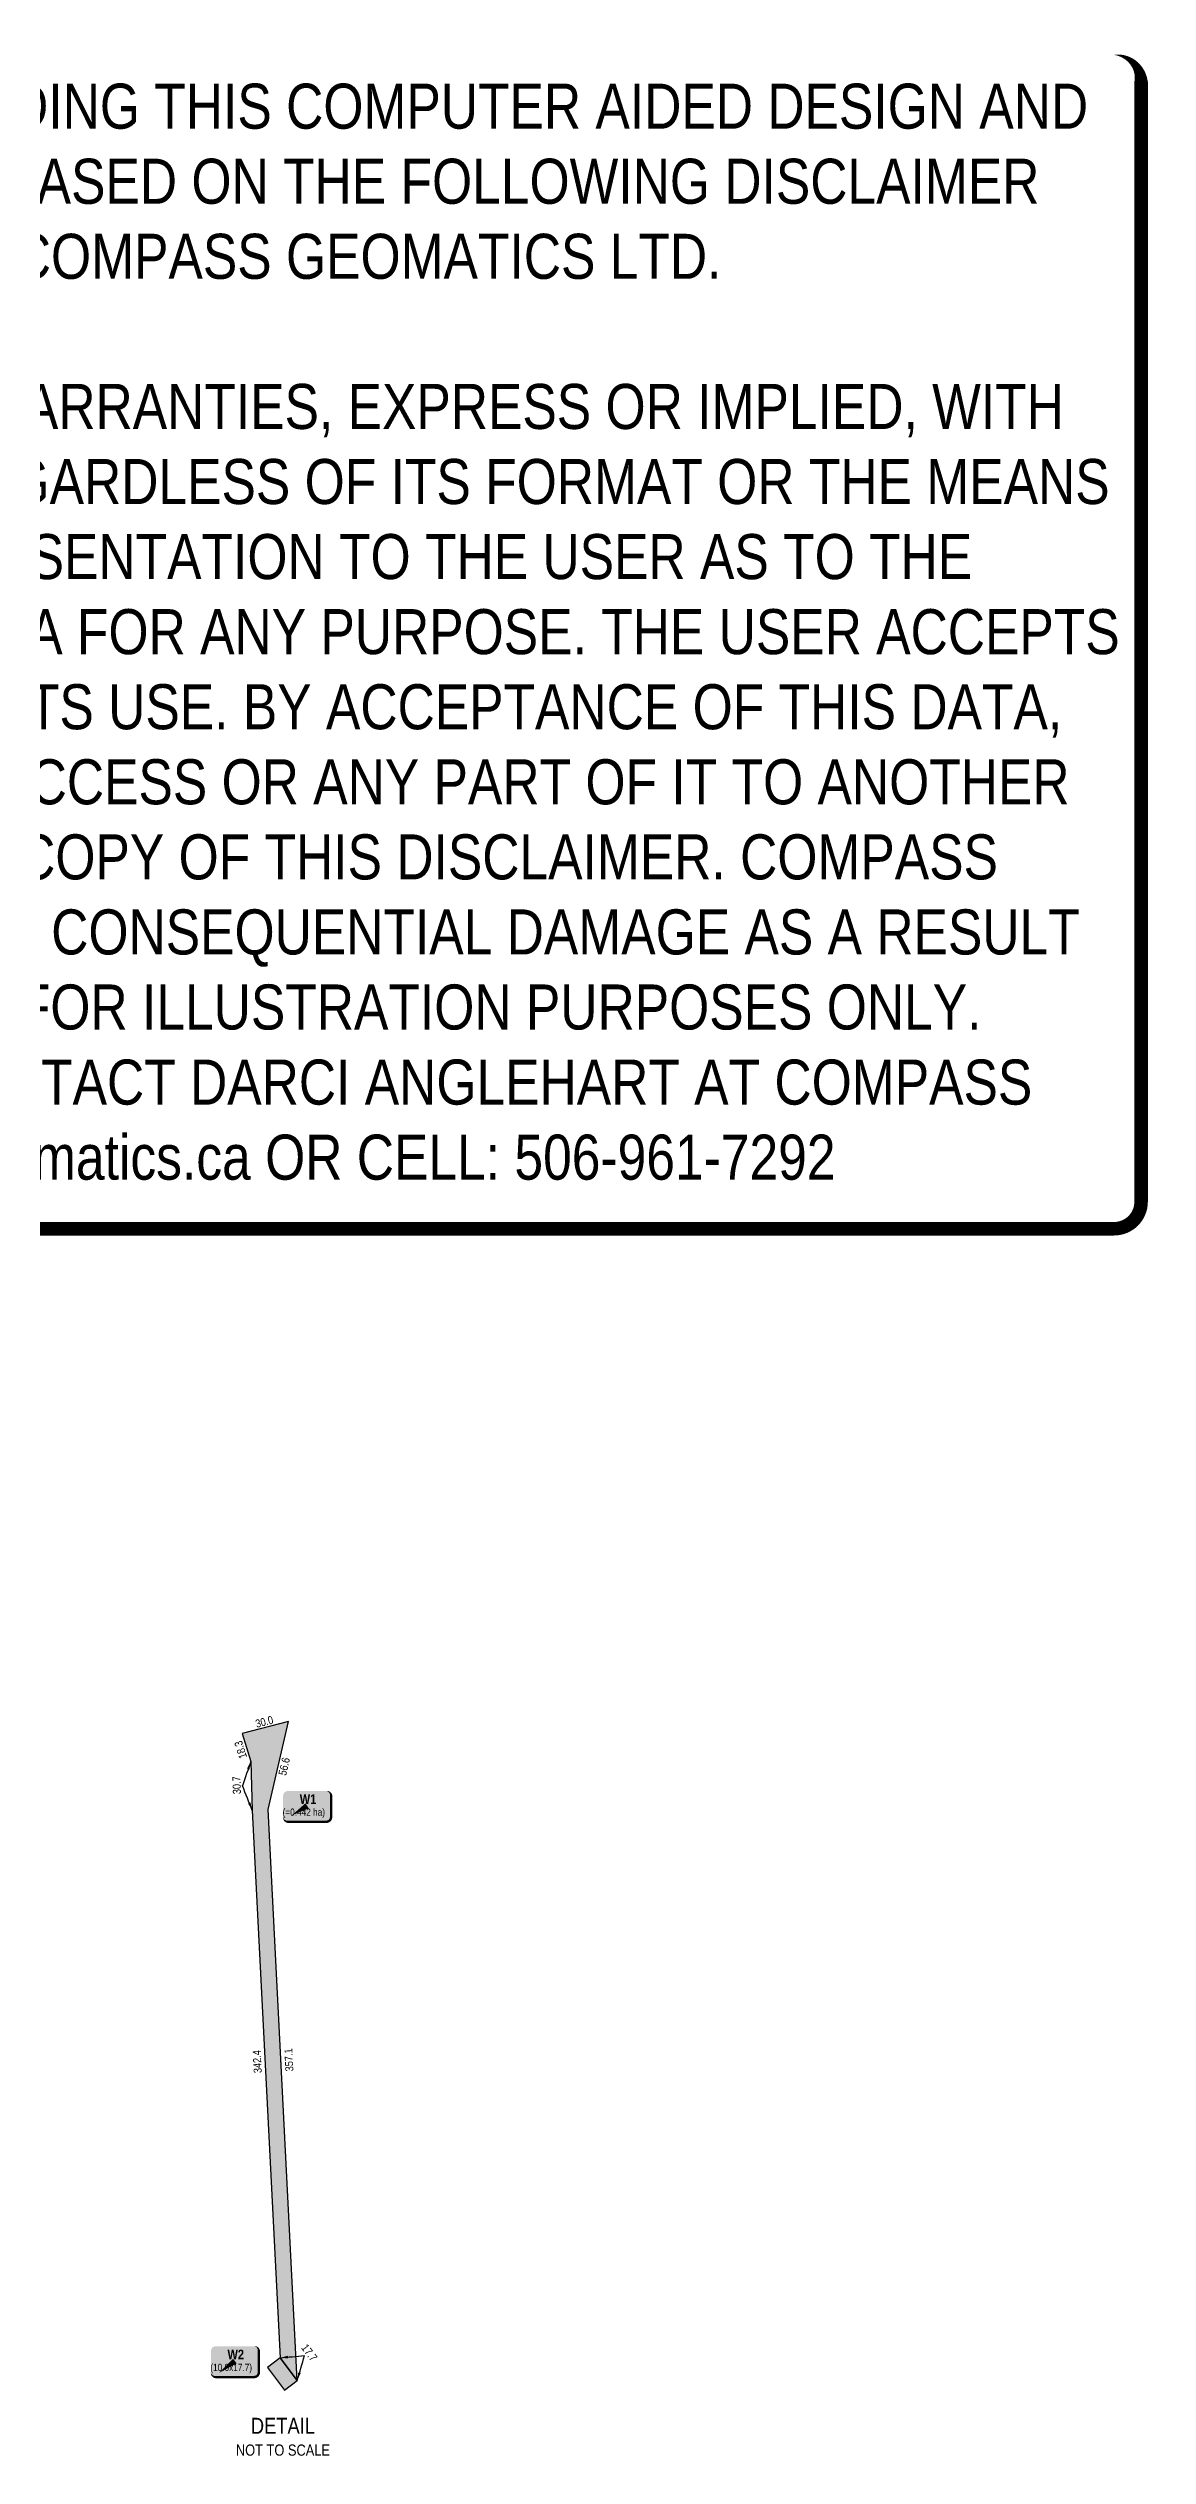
# Model space of a CAD drawing. Extents: x 386600 to 390153, y 6067319 to 6070792.
# Drawn here: x 388779 to 390153, y 6067784 to 6070792 of the extents above; entities that cross this region are included whole.
import ezdxf
from ezdxf.enums import TextEntityAlignment as Align

# ---------------------------------------------------------------- set-up
doc = ezdxf.new("R2010")
doc.units = 0
doc.header["$LTSCALE"] = 5
doc.linetypes.add('foc-ACCESSROAD', pattern=[3.75, 2.5, -1.25])
for name, color, linetype in [('C-AR', 13, 'foc-ACCESSROAD'), ('DETAIL-T', 7, 'Continuous'), ('P-TEMP-BLOCKS', 250, 'Continuous'), ('P-TEMP-BLUE', 160, 'Continuous'), ('P-TEMP-BLUE-H', 133, 'Continuous'), ('P-TEMP-BLUE-T', 170, 'Continuous'), ('P-WORKAREA-COUNTY', 104, 'Continuous'), ('P-WORKAREA-COUNTY-H', 71, 'Continuous')]:
    doc.layers.add(name, color=color, linetype=linetype)
doc.layers.add('DISCLAIMER', color=7, linetype='Continuous', plot=False)
doc.styles.add('80', font='ARIALN.TTF', dxfattribs={"height": 10})
doc.styles.add('80CG', font='ARIALN.TTF', dxfattribs={"height": 10})
doc.styles.add('80L', font='ARIALN.TTF', dxfattribs={"height": 10})
doc.styles.add('BOLD', font='ARIALNB.TTF')
doc.dimstyles.new('Compass 5 000', dxfattribs={"dimscale": 5, "dimtxt": 9, "dimasz": 2, "dimexe": 0.2, "dimexo": 0.0625, "dimgap": 0.5, "dimtad": 0, "dimtih": 1, "dimtoh": 1, "dimzin": 0, "dimdsep": 46, "dimtxsty": '80CG', "dimcen": 0.1, "dimse1": 1, "dimse2": 1, "dimclrd": 256, "dimclrt": 256, "dimaunit": 1, "dimadec": 4, "dimazin": 0, "dimtfac": 0.06, "dimtofl": 0, "dimtmove": 0, "dimatfit": 1, "dimfxl": 0.2, "dimtolj": 1, "dimtzin": 0, "dimlwd": -1, "dimarcsym": 0})

# ---------------------------------------------------------------- blocks, each defined once
blk = doc.blocks.new('*U599')
h = blk.add_hatch(color=133)
edge = h.paths.add_edge_path()
edge.add_line((-23.99999999999998, -20), (23.99999999999998, -20))
edge.add_arc((23.99999999999998, -14), 6, 270, 360)
edge.add_line((29.99999999999998, -14), (29.99999999999998, 12.5))
edge.add_arc((23.99999999999998, 12.5), 6, 0, 90)
edge.add_line((23.99999999999998, 18.5), (-23.99999999999998, 18.5))
edge.add_arc((-23.99999999999998, 12.5), 6, 90, 180)
edge.add_line((-29.99999999999998, 12.5), (-29.99999999999998, -14))
edge.add_arc((-23.99999999999998, -14), 6, 180, 270)
at = {"color": 250, "flags": 128}
blk.add_lwpolyline([(-23.99999999999998, -20, 3, 3, 0), (23.99999999999998, -20, 3, 3, 0.414213562373095), (29.99999999999998, -14, 3, 3, 0), (29.99999999999998, 12.5, 3, 0, 0.414213562373095), (23.99999999999998, 18.5, 0, 0, 0), (-23.99999999999998, 18.5, 0, 0, 0.414213562373095), (-29.99999999999998, 12.5, 0, 0, 0), (-29.99999999999998, -14, 0, 3, 0.414213562373095)], format="xyseb", close=True, dxfattribs=at)
at = {"flags": 128}
blk.add_lwpolyline([(-19.47182828766645, -12.19313805502084, 0, 7.499999999999999, 0), (-3.398394867633905e-15, 0, 0, 0, 0)], format="xyseb", dxfattribs=at)
at = {"color": 250}
for tag, p, height, style in [('TEMP_AREA_W1_001', (-9.212824010914055, 2.244292974654144), 12, 'BOLD'), ('ENTER_TEXT_001', (-30.65893587994544, -12.47010782646594), 9, '80')]:
    blk.add_attdef(tag, p, '', height=height, dxfattribs=dict(at, style=style))
blk = doc.blocks.new('*U596')
h = blk.add_hatch(color=71)
edge = h.paths.add_edge_path()
edge.add_line((-23.99999999999998, -20), (23.99999999999998, -20))
edge.add_arc((23.99999999999998, -14), 6, 270, 360)
edge.add_line((29.99999999999998, -14), (29.99999999999998, 12.5))
edge.add_arc((23.99999999999998, 12.5), 6, 0, 90)
edge.add_line((23.99999999999998, 18.5), (-23.99999999999998, 18.5))
edge.add_arc((-23.99999999999998, 12.5), 6, 90, 180)
edge.add_line((-29.99999999999998, 12.5), (-29.99999999999998, -14))
edge.add_arc((-23.99999999999998, -14), 6, 180, 270)
at = {"color": 250, "flags": 128}
blk.add_lwpolyline([(-23.99999999999998, -20, 3, 3, 0), (23.99999999999998, -20, 3, 3, 0.414213562373095), (29.99999999999998, -14, 3, 3, 0), (29.99999999999998, 12.5, 3, 0, 0.414213562373095), (23.99999999999998, 18.5, 0, 0, 0), (-23.99999999999998, 18.5, 0, 0, 0.414213562373095), (-29.99999999999998, 12.5, 0, 0, 0), (-29.99999999999998, -14, 0, 3, 0.414213562373095)], format="xyseb", close=True, dxfattribs=at)
at = {"flags": 128}
blk.add_lwpolyline([(-20.36219274123562, -15.05944392179479, 0, 7.499999999999999, 0), (-3.398394867633905e-15, 3.944304526105059e-31, 0, 0, 0)], format="xyseb", dxfattribs=at)
at = {"color": 250}
for tag, p, height, style in [('TEMP_AREA_W1_001', (-9.212824010914055, 2.244292974654144), 12, 'BOLD'), ('ENTER_TEXT_001', (-30.65893587994544, -12.47010782646594), 9, '80')]:
    blk.add_attdef(tag, p, '', height=height, dxfattribs=dict(at, style=style))
blk = doc.blocks.new('Disclaimer_Legal')
at = {"layer": 'DISCLAIMER', "color": 254, "flags": 128}
blk.add_lwpolyline([(-3612.859355113964, -1104.601793492536, 37.5, 37.5, 0), (4096.10254652852, -1104.601793492536, 37.5, 37.5, 0.414213562373095), (4171.10254652852, -1029.601793492536, 37.5, 37.5, 0), (4171.10254652852, 2078.694150954953, 37.5, 0, 0.414213562373095), (4096.10254652852, 2153.694150954953, 0, 0, 0), (-3612.859355113964, 2153.694150954953, 0, 0, 0.414213562373095), (-3687.859355113964, 2078.694150954953, 0, 0, 0), (-3687.859355113964, -1029.601793492536, 0, 37.5, 0.414213562373095)], format="xyseb", close=True, dxfattribs=at)
at = {"layer": 'DISCLAIMER', "color": 254, "insert": (241.6215957072782, 533.9211787312088), "char_height": 125, "width": 7717.567617301413, "attachment_point": 5, "style": '80'}
blk.add_mtext('NOTICE TO THE CORPORATION, PERSON &/OR PERSONS REGARDING THIS COMPUTER AIDED DESIGN AND DRAFTING (CADD) FILES. ACCEPTANCE OF THE CADD DATA IS BASED ON THE FOLLOWING DISCLAIMER WHICH COVERS ALL CADD DATA RECIEVED FROM COMPASS GEOMATICS LTD.\\P{\\fArial Narrow|b1|i0|c0|p34;DISCLAIMER}\\PCOMPASS GEOMATICS LTD. MAKES NO REPRESENTATION OR WARRANTIES, EXPRESS OR IMPLIED, WITH RESPECT TO THE REUSE OF THE DATA PROVIDED HEREWITH, REGARDLESS OF ITS FORMAT OR THE MEANS OF ITS TRANSMISSION. THERE IS NO GUARANTEE OR REPRESENTATION TO THE USER AS TO THE ACCURACY, CURRENCY, SUITABILITY OR RELIABILITY OF THIS DATA FOR ANY PURPOSE. THE USER ACCEPTS THE DATA "AS IS", AND ASSUMES ALL RISKS ASSOCIATED WITH ITS USE. BY ACCEPTANCE OF THIS DATA, THE USER AGREES NOT TO TRANSMIT THIS DATA OR PROVIDE ACCESS OR ANY PART OF IT TO ANOTHER PARTY UNLESS THE USER SHALL INCLUDE WITH THE DATA A COPY OF THIS DISCLAIMER. COMPASS GEOMATICS LTD. ASSUMES NO RESPONSIBILITY FOR ACTUAL OR CONSEQUENTIAL DAMAGE AS A RESULT OF ANY USER\'S RELIANCE ON THIS DATA. THIS CADD FILE IS FOR ILLUSTRATION PURPOSES ONLY.\\PIF YOU REQUIRE MORE ACCURATE INFORMATION, PLEASE CONTACT DARCI ANGLEHART AT COMPASS GEOMATICS LTD. VIA EMAIL: darci.anglehart@compassgeomatics.ca OR CELL: 506-961-7292', dxfattribs=at)

msp = doc.modelspace()

# ---------------------------------------------------------------- hatches: boundary and pattern name
at = {"layer": 'P-TEMP-BLUE-H'}
h = msp.add_hatch(color=256, dxfattribs=at)
h.dxf.hatch_style = 1
h.paths.add_polyline_path([(389054.1404875581, 6068591.518251954), (389079.6716151703, 6068701.807601371), (389021.6129845587, 6068686.755424283), (389032.3750583593, 6068651.826492172), (389034.1689621962, 6068590.502027573), (389068.9650228228, 6067906.795967542), (389090.4206756495, 6067878.558906553)])
at = {"layer": 'P-WORKAREA-COUNTY-H'}
h = msp.add_hatch(color=256, dxfattribs=at)
h.dxf.hatch_style = 1
h.paths.add_polyline_path([(389068.965022823, 6067906.795967542), (389053.046688211, 6067894.700491722), (389074.5024377132, 6067866.463504191), (389090.4206756495, 6067878.558906553)])

# ---------------------------------------------------------------- linework, layer by layer
at = {"layer": 'P-TEMP-BLUE'}
msp.add_lwpolyline([(389054.1404875581, 6068591.518251954), (389079.6716151703, 6068701.807601371), (389021.6129845587, 6068686.755424283), (389032.3750583593, 6068651.826492172), (389034.1689621962, 6068590.502027573), (389068.9650228228, 6067906.795967542), (389090.4206756495, 6067878.558906553)], close=True, dxfattribs=at)
at = {"layer": 'P-WORKAREA-COUNTY'}
msp.add_lwpolyline([(389068.9650228233, 6067906.795967542), (389053.046688211, 6067894.700491722), (389074.5024377132, 6067866.463504191), (389090.4206756495, 6067878.558906553)], close=True, dxfattribs=at)

# ---------------------------------------------------------------- block references
at = {"layer": 'C-AR', "xscale": 0.45, "yscale": 0.45, "zscale": 0.45}
msp.add_blockref('Disclaimer_Legal', (388267.8347782803, 6069814.162473069), dxfattribs=at)
at = {"layer": 'P-TEMP-BLOCKS', "xscale": 0.99963502, "yscale": 0.99963502, "zscale": 0.99963502}
for name, p, values in [('*U599', (389102.7521510564, 6068596.357920308), {'TEMP_AREA_W1_001': 'W1', 'ENTER_TEXT_001': '(=0.442 ha)'}), ('*U596', (389012.4612511258, 6067902.759296387), {'TEMP_AREA_W1_001': 'W2', 'ENTER_TEXT_001': '(10.0x17.7)'})]:
    msp.add_blockref(name, p, dxfattribs=at).add_auto_attribs(values)

# ---------------------------------------------------------------- texts
at = {"layer": 'DETAIL-T', "color": 3, "insert": (389072.5208901198, 6067808.099987042), "char_height": 19.99270039999999, "width": 116.9322041826084, "attachment_point": 5, "style": '80CG'}
msp.add_mtext('DETAIL\\P{\\H0.7x;NOT TO SCALE}', dxfattribs=at)
at = {"layer": 'P-TEMP-BLUE-T', "style": '80L'}
for s, height, rotation, p in [('30.0', 9.996350199999993, 14.53439999999626, (389049.2697536591, 6068701.29789347)), ('18.3', 9.996350199999991, 107.9198249744203, (389019.6258917852, 6068666.268564885)), ('56.6', 9.996350199999993, 76.96610000000105, (389074.0103425868, 6068645.458179161)), ('30.7', 9.996350199999993, 91.67559999999915, (389014.6693875879, 6068621.971159004)), ('342.4', 9.996350199999993, 92.91349999999665, (389040.345276858, 6068276.743990914)), ('357.1', 9.996350199999993, 92.91309999999692, (389079.9228018778, 6068278.879250154)), ('17.7', 9.9963502, 307.2290282674911, (389105.5299138824, 6067913.286154079))]:
    msp.add_text(s, height=height, rotation=rotation, dxfattribs=at).set_placement(p, align=Align.MIDDLE)

# ---------------------------------------------------------------- leaders
at = {"layer": 'P-TEMP-BLUE-T', "path_type": 1}
for points in [[(389032.3750583593, 6068651.826492172), (389021.9930761629, 6068621.164259872)], [(389034.1689621962, 6068590.502027573), (389021.9930761629, 6068621.164259872)], [(389068.9650228233, 6067906.795967542), (389099.5490324469, 6067909.550132061)], [(389090.4206756495, 6067878.558906553), (389099.5490324469, 6067909.550132061)]]:
    msp.add_leader(points, dimstyle='Compass 5 000', override={"dimgap": 0.5, "dimtad": 0}, dxfattribs=at)

doc.saveas('drawing.dxf')
